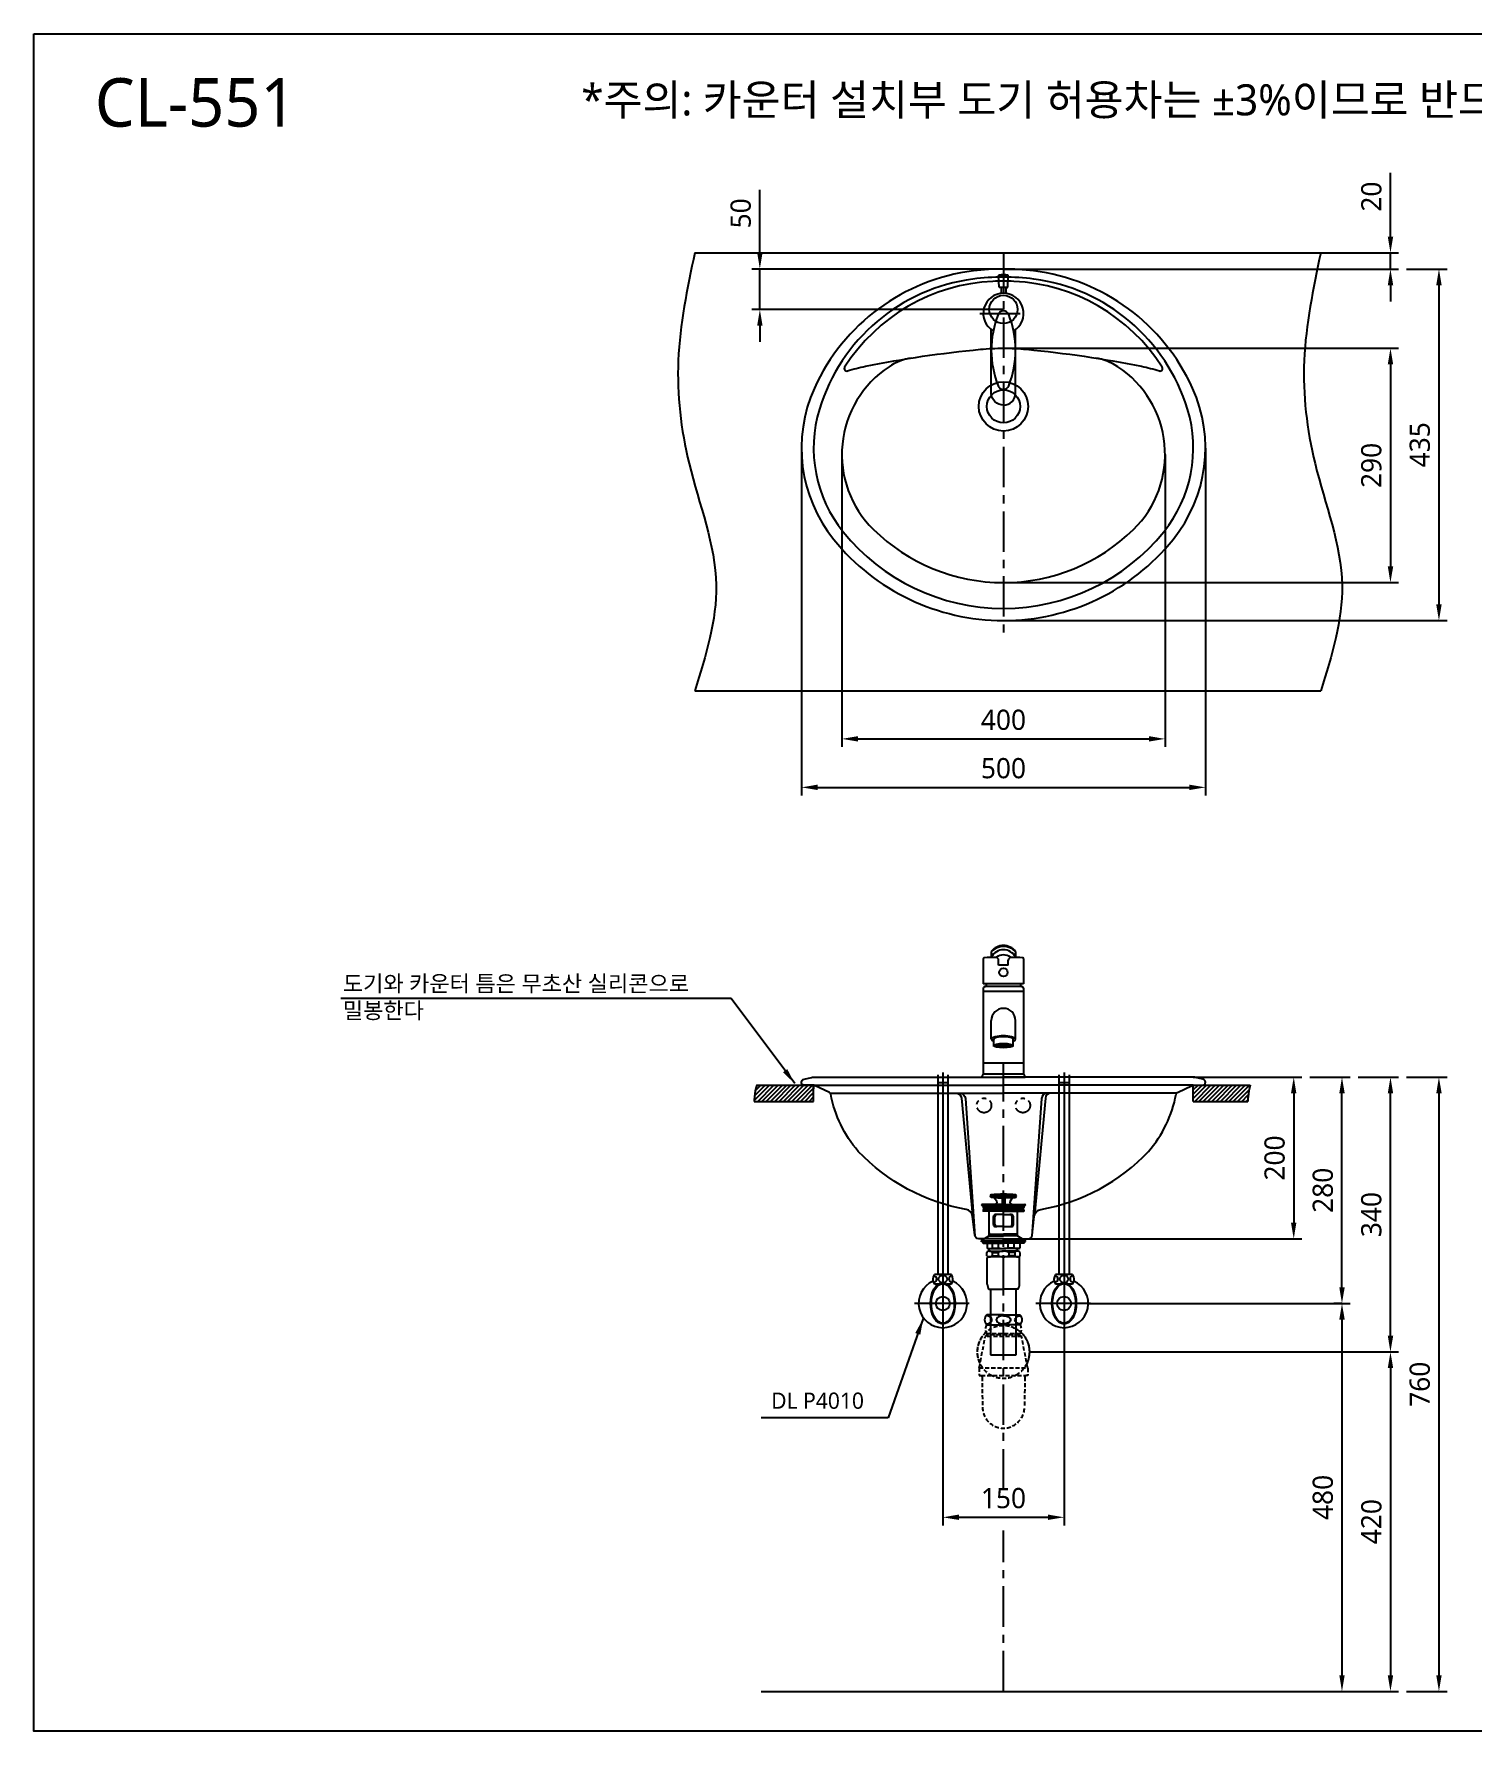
# Model space of a CAD drawing. Extents: x 0 to 3100, y 0 to 2100.
# Drawn here: x 0 to 1780, y 0 to 2100 of the extents above; entities that cross this region are included whole.
import ezdxf

# ---------------------------------------------------------------- set-up
doc = ezdxf.new("R2010")
doc.units = 0
doc.header["$LTSCALE"] = 20
doc.header["$MEASUREMENT"] = 0
for name, pattern in [('CENTER', [2, 1.25, -0.25, 0.25, -0.25]), ('HIDDEN', [0.375, 0.25, -0.125]), ('PHANTOM', [2.5, 1.25, -0.25, 0.25, -0.25, 0.25, -0.25])]:
    doc.linetypes.add(name, pattern=pattern)
doc.layers.get('0').update_dxf_attribs({"linetype": 'CONTINUOUS'})
doc.layers.get('DEFPOINTS').update_dxf_attribs({"linetype": 'CONTINUOUS'})
for name, color, linetype in [('1', 1, 'CONTINUOUS'), ('3', 3, 'CONTINUOUS'), ('4', 4, 'CONTINUOUS'), ('5', 5, 'CONTINUOUS'), ('6', 6, 'CONTINUOUS'), ('7', 7, 'CONTINUOUS'), ('CENTER', 2, 'CENTER')]:
    doc.layers.add(name, color=color, linetype=linetype)
doc.styles.add('GHS', font='romans', dxfattribs={"bigfont": 'ghs'})
doc.styles.get("Standard").update_dxf_attribs({"font": 'NanumGothic.ttf'})
doc.dimstyles.get("Standard").update_dxf_attribs({"dimtxt": 2.5, "dimasz": 2, "dimexe": 2, "dimexo": 1, "dimgap": 1.5, "dimtad": 1, "dimdec": 0, "dimlfac": 10, "dimrnd": 0.5, "dimzin": 0, "dimdsep": 46, "dimtxsty": 'Standard', "dimcen": 0, "dimclrt": 2, "dimadec": 0, "dimazin": 0, "dimtfac": 1, "dimtdec": 0, "dimtmove": 0, "dimatfit": 3, "dimfxl": 1, "dimtolj": 1, "dimtzin": 0, "dimarcsym": 0})

# ---------------------------------------------------------------- blocks, each defined once
blk = doc.blocks.new('*D20')
at = {"color": 3, "lineweight": -2, "transparency": 16777216}
for p, q in [((950, 1587.6), (950, 1157.7)), ((1450, 1587.6), (1450, 1157.7)), ((970, 1167.7), (1430, 1167.7))]:
    blk.add_line(p, q, dxfattribs=at)
at = {"color": 3, "transparency": 16777216}
for points in [[(970, 1171.1), (970, 1164.4), (950, 1167.7)], [(1430, 1171.1), (1430, 1164.4), (1450, 1167.7)]]:
    blk.add_solid(points, dxfattribs=at)
at = {"layer": 'DEFPOINTS', "color": 0, "transparency": 16777216}
for p in [(950, 1587.6), (1450, 1587.6), (1450, 1167.7)]:
    blk.add_point(p, dxfattribs=at)
at = {"color": 2, "transparency": 16777216, "insert": (1200, 1191.3), "char_height": 25, "attachment_point": 5}
blk.add_mtext('\\A1;500', dxfattribs=at)
blk = doc.blocks.new('*D19')
at = {"color": 3, "lineweight": -2, "transparency": 16777216}
for p, q in [((1000, 1579.7), (1000, 1217.7)), ((1400, 1579.7), (1400, 1217.7)), ((1020, 1227.7), (1380, 1227.7))]:
    blk.add_line(p, q, dxfattribs=at)
at = {"color": 3, "transparency": 16777216}
for points in [[(1020, 1231.1), (1020, 1224.4), (1000, 1227.7)], [(1380, 1231.1), (1380, 1224.4), (1400, 1227.7)]]:
    blk.add_solid(points, dxfattribs=at)
at = {"layer": 'DEFPOINTS', "color": 0, "transparency": 16777216}
for p in [(1000, 1579.7), (1400, 1579.7), (1400, 1227.7)]:
    blk.add_point(p, dxfattribs=at)
at = {"color": 2, "transparency": 16777216, "insert": (1200, 1251.2), "char_height": 25, "attachment_point": 5}
blk.add_mtext('\\A1;400', dxfattribs=at)
blk = doc.blocks.new('*D18')
at = {"color": 3, "lineweight": -2, "transparency": 16777216}
for p, q in [((1200, 1711.1), (1689, 1711.1)), ((1679, 1691.1), (1679, 1441.1)), ((1200, 1421.1), (1689, 1421.1))]:
    blk.add_line(p, q, dxfattribs=at)
at = {"color": 3, "transparency": 16777216}
for points in [[(1675.7, 1691.1), (1682.4, 1691.1), (1679, 1711.1)], [(1675.7, 1441.1), (1682.4, 1441.1), (1679, 1421.1)]]:
    blk.add_solid(points, dxfattribs=at)
at = {"layer": 'DEFPOINTS', "color": 0, "transparency": 16777216}
for p in [(1200, 1711.1), (1200, 1421.1), (1679, 1421.1)]:
    blk.add_point(p, dxfattribs=at)
at = {"color": 2, "transparency": 16777216, "insert": (1655.4, 1566.1), "char_height": 25, "attachment_point": 5, "rotation": 90}
blk.add_mtext('\\A1;290', dxfattribs=at)
blk = doc.blocks.new('*D25')
at = {"color": 3, "lineweight": -2, "transparency": 16777216}
for p, q in [((1125, 494.5), (1125, 254.5)), ((1275, 494.5), (1275, 254.5)), ((1145, 264.5), (1255, 264.5))]:
    blk.add_line(p, q, dxfattribs=at)
at = {"color": 3, "transparency": 16777216}
for points in [[(1145, 267.9), (1145, 261.2), (1125, 264.5)], [(1255, 267.9), (1255, 261.2), (1275, 264.5)]]:
    blk.add_solid(points, dxfattribs=at)
at = {"layer": 'DEFPOINTS', "color": 0, "transparency": 16777216}
for p in [(1125, 494.5), (1275, 494.5), (1275, 264.5)]:
    blk.add_point(p, dxfattribs=at)
at = {"color": 2, "transparency": 16777216, "insert": (1200, 288.1), "char_height": 25, "attachment_point": 5}
blk.add_mtext('\\A1;150', dxfattribs=at)
blk = doc.blocks.new('*D22')
at = {"color": 3, "lineweight": -2, "transparency": 16777216}
for p, q in [((1699, 809.1), (1749, 809.1)), ((1739, 789.1), (1739, 69.1)), ((1699, 49.1), (1749, 49.1))]:
    blk.add_line(p, q, dxfattribs=at)
at = {"color": 3, "transparency": 16777216}
for points in [[(1735.7, 789.1), (1742.4, 789.1), (1739, 809.1)], [(1735.7, 69.1), (1742.4, 69.1), (1739, 49.1)]]:
    blk.add_solid(points, dxfattribs=at)
at = {"layer": 'DEFPOINTS', "color": 0, "transparency": 16777216}
for p in [(1699, 809.1), (1699, 49.1), (1739, 49.1)]:
    blk.add_point(p, dxfattribs=at)
at = {"color": 2, "transparency": 16777216, "insert": (1715.4, 429.1), "char_height": 25, "attachment_point": 5, "rotation": 90}
blk.add_mtext('\\A1;760', dxfattribs=at)
blk = doc.blocks.new('*D21')
at = {"color": 3, "lineweight": -2, "transparency": 16777216}
for p, q in [((1232.5, 469.1), (1689, 469.1)), ((1679, 449.1), (1679, 69.1)), ((1500, 49.1), (1689, 49.1))]:
    blk.add_line(p, q, dxfattribs=at)
at = {"color": 3, "transparency": 16777216}
for points in [[(1675.7, 449.1), (1682.4, 449.1), (1679, 469.1)], [(1675.7, 69.1), (1682.4, 69.1), (1679, 49.1)]]:
    blk.add_solid(points, dxfattribs=at)
at = {"layer": 'DEFPOINTS', "color": 0, "transparency": 16777216}
for p in [(1232.5, 469.1), (1500, 49.1), (1679, 49.1)]:
    blk.add_point(p, dxfattribs=at)
at = {"color": 2, "transparency": 16777216, "insert": (1655.5, 259.1), "char_height": 25, "attachment_point": 5, "rotation": 90}
blk.add_mtext('\\A1;420', dxfattribs=at)
blk = doc.blocks.new('*D24')
at = {"color": 3, "lineweight": -2, "transparency": 16777216}
for p, q in [((1435, 809.1), (1569.3, 809.1)), ((1559.3, 789.1), (1559.3, 629.1)), ((1230.5, 609.1), (1569.3, 609.1))]:
    blk.add_line(p, q, dxfattribs=at)
at = {"color": 3, "transparency": 16777216}
for points in [[(1555.9, 789.1), (1562.6, 789.1), (1559.3, 809.1)], [(1555.9, 629.1), (1562.6, 629.1), (1559.3, 609.1)]]:
    blk.add_solid(points, dxfattribs=at)
at = {"layer": 'DEFPOINTS', "color": 0, "transparency": 16777216}
for p in [(1435, 809.1), (1230.5, 609.1), (1559.3, 609.1)]:
    blk.add_point(p, dxfattribs=at)
at = {"color": 2, "transparency": 16777216, "insert": (1535.7, 709.1), "char_height": 25, "attachment_point": 5, "rotation": 90}
blk.add_mtext('\\A1;200', dxfattribs=at)
blk = doc.blocks.new('*D23')
at = {"color": 3, "lineweight": -2, "transparency": 16777216}
for p, q in [((1579.3, 809.1), (1629, 809.1)), ((1619, 549.1), (1619, 789.1)), ((1305, 529.1), (1629, 529.1))]:
    blk.add_line(p, q, dxfattribs=at)
at = {"color": 3, "transparency": 16777216}
for points in [[(1615.7, 789.1), (1622.4, 789.1), (1619, 809.1)], [(1615.7, 549.1), (1622.4, 549.1), (1619, 529.1)]]:
    blk.add_solid(points, dxfattribs=at)
at = {"layer": 'DEFPOINTS', "color": 0, "transparency": 16777216}
for p in [(1579.3, 809.1), (1619, 809.1), (1305, 529.1)]:
    blk.add_point(p, dxfattribs=at)
at = {"color": 2, "transparency": 16777216, "insert": (1595.4, 669.1), "char_height": 25, "attachment_point": 5, "rotation": 90}
blk.add_mtext('\\A1;280', dxfattribs=at)
blk = doc.blocks.new('*D26')
at = {"layer": '1', "color": 3, "lineweight": -2, "transparency": 16777216}
for p, q in [((1639, 809.1), (1689, 809.1)), ((1679, 489.1), (1679, 789.1)), ((1679, 469.1), (1689, 469.1))]:
    blk.add_line(p, q, dxfattribs=at)
at = {"layer": '1', "color": 3, "transparency": 16777216}
for points in [[(1675.7, 789.1), (1682.4, 789.1), (1679, 809.1)], [(1675.7, 489.1), (1682.4, 489.1), (1679, 469.1)]]:
    blk.add_solid(points, dxfattribs=at)
at = {"layer": 'DEFPOINTS', "color": 0, "transparency": 16777216}
for p in [(1639, 809.1), (1679, 809.1), (1679, 469.1)]:
    blk.add_point(p, dxfattribs=at)
at = {"layer": '1', "color": 2, "transparency": 16777216, "insert": (1655.4, 639.1), "char_height": 25, "attachment_point": 5, "rotation": 90}
blk.add_mtext('\\A1;340', dxfattribs=at)
blk = doc.blocks.new('*D34')
at = {"layer": '1', "color": 3, "lineweight": -2, "transparency": 16777216}
for p, q in [((1679, 1849.1), (1679, 1928.3)), ((1592.7, 1829.1), (1689, 1829.1)), ((1679, 1809.1), (1679, 1829.1)), ((1200, 1809.1), (1689, 1809.1)), ((1679, 1789.1), (1679, 1769.1))]:
    blk.add_line(p, q, dxfattribs=at)
at = {"layer": '1', "color": 3, "transparency": 16777216}
for points in [[(1675.7, 1849.1), (1682.4, 1849.1), (1679, 1829.1)], [(1675.7, 1789.1), (1682.4, 1789.1), (1679, 1809.1)]]:
    blk.add_solid(points, dxfattribs=at)
at = {"layer": 'DEFPOINTS', "color": 0, "transparency": 16777216}
for p in [(1592.7, 1829.1), (1679, 1829.1), (1200, 1809.1)]:
    blk.add_point(p, dxfattribs=at)
at = {"layer": '1', "color": 2, "transparency": 16777216, "insert": (1655.5, 1898.7), "char_height": 25, "attachment_point": 5, "rotation": 90}
blk.add_mtext('\\A1;20', dxfattribs=at)
blk = doc.blocks.new('*D35')
at = {"layer": '1', "color": 3, "lineweight": -2, "transparency": 16777216}
for p, q in [((1699, 1809.1), (1749, 1809.1)), ((1739, 1789.1), (1739, 1394.1)), ((1200, 1374.1), (1749, 1374.1))]:
    blk.add_line(p, q, dxfattribs=at)
at = {"layer": '1', "color": 3, "transparency": 16777216}
for points in [[(1735.7, 1789.1), (1742.4, 1789.1), (1739, 1809.1)], [(1735.7, 1394.1), (1742.4, 1394.1), (1739, 1374.1)]]:
    blk.add_solid(points, dxfattribs=at)
at = {"layer": 'DEFPOINTS', "color": 0, "transparency": 16777216}
for p in [(1699, 1809.1), (1200, 1374.1), (1739, 1374.1)]:
    blk.add_point(p, dxfattribs=at)
at = {"layer": '1', "color": 2, "transparency": 16777216, "insert": (1715.4, 1591.6), "char_height": 25, "attachment_point": 5, "rotation": 90}
blk.add_mtext('\\A1;435', dxfattribs=at)
blk = doc.blocks.new('*D36')
at = {"layer": '1', "color": 3, "lineweight": -2, "transparency": 16777216}
for p, q in [((1619, 529.1), (1609, 529.1)), ((1619, 509.1), (1619, 69.1)), ((1500, 49.1), (1629, 49.1))]:
    blk.add_line(p, q, dxfattribs=at)
at = {"layer": '1', "color": 3, "transparency": 16777216}
for points in [[(1615.7, 509.1), (1622.4, 509.1), (1619, 529.1)], [(1615.7, 69.1), (1622.4, 69.1), (1619, 49.1)]]:
    blk.add_solid(points, dxfattribs=at)
at = {"layer": 'DEFPOINTS', "color": 0, "transparency": 16777216}
for p in [(1619, 529.1), (1500, 49.1), (1619, 49.1)]:
    blk.add_point(p, dxfattribs=at)
at = {"layer": '1', "color": 2, "transparency": 16777216, "insert": (1595.4, 289.1), "char_height": 25, "attachment_point": 5, "rotation": 90}
blk.add_mtext('\\A1;480', dxfattribs=at)
blk = doc.blocks.new('*D37')
at = {"layer": '1', "color": 3, "lineweight": -2, "transparency": 16777216}
for p, q in [((898.5, 1829.1), (898.5, 1906.9)), ((1200, 1809.1), (888.5, 1809.1)), ((898.5, 1759.1), (898.5, 1809.1)), ((1200, 1759.1), (888.5, 1759.1)), ((898.5, 1739.1), (898.5, 1719.1))]:
    blk.add_line(p, q, dxfattribs=at)
at = {"layer": '1', "color": 3, "transparency": 16777216}
for points in [[(895.2, 1829.1), (901.8, 1829.1), (898.5, 1809.1)], [(895.2, 1739.1), (901.8, 1739.1), (898.5, 1759.1)]]:
    blk.add_solid(points, dxfattribs=at)
at = {"layer": 'DEFPOINTS', "color": 0, "transparency": 16777216}
for p in [(898.5, 1809.1), (1200, 1809.1), (1200, 1759.1)]:
    blk.add_point(p, dxfattribs=at)
at = {"layer": '1', "color": 2, "transparency": 16777216, "insert": (874.9, 1878), "char_height": 25, "attachment_point": 5, "rotation": 90}
blk.add_mtext('\\A1;50', dxfattribs=at)

msp = doc.modelspace()

# ---------------------------------------------------------------- hatches: boundary and pattern name
at = {"layer": '1'}
h = msp.add_hatch(dxfattribs=at)
h.set_pattern_fill('ANSI31', color=256, scale=30, style=0)
h.paths.add_polyline_path([(2520, 799.14283), (2494.13367, 799.14283), (2494.13367, 779.14283), (2520, 779.14283)])
edge = h.paths.add_edge_path()
edge.add_line((2079.75915, 799.11863), (1983.38384, 799.11863))
edge.add_spline(control_points=[(1983.38384, 799.11863), (1981.82685, 794.30857), (1980.99373, 787.78045), (1980.30621, 780.96874), (1980.36316, 779.11863)], knot_values=[0.795697532, 0.795697532, 0.795697532, 0.795697532, 2.2002718372, 2.7877337527, 2.7877337527, 2.7877337527, 2.7877337527], degree=3, periodic=0)
edge.add_line((1980.36316, 779.11863), (2079.75915, 779.11863))
edge.add_line((2079.75915, 779.11863), (2079.75915, 799.11863))
edge = h.paths.add_edge_path()
edge.add_spline(control_points=[(1502.42566, 779.11863), (1502.3687, 780.96874), (1503.05622, 787.78045), (1503.88934, 794.30857), (1505.44633, 799.11863)], knot_values=[0.795697532, 0.795697532, 0.795697532, 0.795697532, 1.3831594474, 2.7877337527, 2.7877337527, 2.7877337527, 2.7877337527], degree=3, periodic=0)
edge.add_line((1505.44633, 799.11863), (1434.96665, 799.11863))
edge.add_line((1434.96665, 799.11863), (1434.96665, 779.11863))
edge.add_line((1434.96665, 779.11863), (1502.42566, 779.11863))
edge = h.paths.add_edge_path()
edge.add_line((965.03335, 799.11863), (894.55783, 799.11863))
edge.add_spline(control_points=[(894.55783, 799.11863), (893.00084, 794.30857), (892.16772, 787.78045), (891.4802, 780.96874), (891.53715, 779.11863)], knot_values=[0.795697532, 0.795697532, 0.795697532, 0.795697532, 2.2002718372, 2.7877337527, 2.7877337527, 2.7877337527, 2.7877337527], degree=3, periodic=0)
edge.add_line((891.53715, 779.11863), (965.03335, 779.11863))
edge.add_line((965.03335, 779.11863), (965.03335, 799.11863))

# ---------------------------------------------------------------- linework, layer by layer
at = {"color": 4, "linetype": 'HIDDEN'}
for p, q in [((1170.09494, 449.42733), (1177.5, 488.42733)), ((1180.9, 490.42733), (1177.5, 488.42733)), ((1222.5, 488.42733), (1177.5, 488.42733)), ((1221, 491.3304), (1179, 491.3304)), ((1219.1, 490.42733), (1180.9, 490.42733)), ((1219.1, 490.42733), (1222.5, 488.42733)), ((1230, 448.92733), (1222.5, 488.42733)), ((1170, 449.42733), (1170, 439.92733)), ((1170, 449.42733), (1229.90506, 449.42733)), ((1230, 448.92733), (1230, 439.92733)), ((1170, 439.92733), (1172.37178, 439.92733)), ((1172.37178, 439.92733), (1228, 439.92733)), ((1173.5, 438.12733), (1174, 400.8304)), ((1226.5, 437.99084), (1226, 400.8304)), ((1230, 439.92733), (1228, 439.92733))]:
    msp.add_line(p, q, dxfattribs=at)
at = {"color": 2}
for centre, radius in [((1200, 1759.14287), 17.5), ((1200, 1639.14287), 30.5), ((1200, 1639.14287), 20.5)]:
    msp.add_circle(centre, radius, dxfattribs=at)
at = {"color": 2, "linetype": 'PHANTOM'}
for centre in [(1176, 774.11863), (1224, 774.11863)]:
    msp.add_circle(centre, 9, dxfattribs=at)
at = {"color": 4, "linetype": 'HIDDEN'}
for centre, radius, start, end in [((1191.6, 497.0804), 13.85, 155.47045254, 204.52954746), ((1208.4, 497.0804), 13.85, 335.47045254, 24.52954746), ((1171.5, 438.12733), 2, 0, 64.15806724), ((1228.5, 437.99084), 2, 104.47751219, 180), ((1200, 400.8304), 26, 180, 0)]:
    msp.add_arc(centre, radius, start, end, dxfattribs=at)
at = {"layer": '1'}
for p, q in [((965.03335, 779.11863), (965.03335, 799.11863)), ((965.03335, 799.11863), (965.03335, 794.56413)), ((1434.96665, 779.11863), (1434.96665, 799.11863)), ((900, 49.14283), (1500, 49.14283))]:
    msp.add_line(p, q, dxfattribs=at)
for points in [[(817.94808, 1829.14283), (797.48953, 1695.91439), (810.89802, 1568.5848), (844.41923, 1417.79976), (817.94808, 1287.14283)], [(1592.68876, 1829.14283), (1572.23021, 1695.91439), (1585.6387, 1568.5848), (1619.15992, 1417.79976), (1592.68876, 1287.14283)]]:
    msp.add_spline(points, degree=3, dxfattribs=at)
for points in [[(894.55783, 799.11863), (893.00084, 794.30857), (892.16772, 787.78045), (891.4802, 780.96874), (891.53715, 779.11863)], [(1505.44633, 799.11863), (1503.88934, 794.30857), (1503.05622, 787.78045), (1502.3687, 780.96874), (1502.42566, 779.11863)]]:
    msp.add_open_spline(points, degree=3, knots=[0.795697532, 0.795697532, 0.795697532, 0.795697532, 2.2002718372, 2.7877337527, 2.7877337527, 2.7877337527, 2.7877337527], dxfattribs=at)
at = {"layer": '3'}
for p, q in [((1173, 651.31304), (1173, 650.71304)), ((1182.7, 651.71304), (1173.4, 651.71304)), ((1200, 651.71304), (1182.7, 651.71304)), ((1185, 660.31304), (1183.76868, 662.44575)), ((1183.88522, 662.2439), (1200, 662.2439)), ((1200, 660.31304), (1185, 660.31304)), ((1187.51527, 660.12875), (1198.25, 659.42738)), ((1191.72534, 655.43375), (1189.00713, 659.28672)), ((1189.64358, 651.71304), (1191.0911, 652.54876)), ((1200, 660.31304), (1198.25, 659.42738)), ((1198.25, 659.42738), (1198.25, 651.71304)), ((1199.48232, 660.05105), (1199.05, 653.64316)), ((1199.05, 653.66736), (1200, 653.66736)), ((1199.2531, 651.71304), (1199.05, 653.66736)), ((1216.11478, 662.2439), (1200, 662.2439)), ((1200, 660.31304), (1201.75, 659.42738)), ((1200, 660.31304), (1215, 660.31304)), ((1200.95, 653.66736), (1200, 653.66736)), ((1200, 651.71304), (1217.3, 651.71304)), ((1200.51768, 660.05105), (1200.95, 653.64316)), ((1200.7469, 651.71304), (1200.95, 653.66736)), ((1212.48473, 660.12875), (1201.75, 659.42738)), ((1201.75, 659.42738), (1201.75, 651.71304)), ((1208.27466, 655.43375), (1210.99287, 659.28672)), ((1210.35642, 651.71304), (1208.9089, 652.54876)), ((1215, 660.31304), (1216.23132, 662.44575)), ((1217.3, 651.71304), (1226.6, 651.71304)), ((1227, 651.31304), (1227, 650.71304)), ((1173, 650.71304), (1200, 650.71304)), ((1173, 650.71304), (1175.14222, 649.21304)), ((1174.69817, 649.01304), (1174.69817, 647.71304)), ((1174.69817, 644.71304), (1174.69817, 643.41304)), ((1181, 649.21304), (1174.89817, 649.21304)), ((1200, 643.21304), (1174.89817, 643.21304)), ((1200, 647.21304), (1175.19817, 647.21304)), ((1200, 645.21304), (1175.19817, 645.21304)), ((1181, 649.21304), (1200, 649.21304)), ((1182.5, 612.61863), (1182.5, 643.21304)), ((1187.62563, 626.71304), (1187.62563, 636.71304)), ((1189.3934, 626.71304), (1189.3934, 636.71304)), ((1200, 639.21304), (1190.12563, 639.21304)), ((1227, 650.71304), (1200, 650.71304)), ((1219, 649.21304), (1200, 649.21304)), ((1200, 647.21304), (1224.80183, 647.21304)), ((1200, 645.21304), (1224.80183, 645.21304)), ((1200, 643.21304), (1225.10183, 643.21304)), ((1200, 639.21304), (1209.87437, 639.21304)), ((1210.6066, 626.71304), (1210.6066, 636.71304)), ((1212.37437, 626.71304), (1212.37437, 636.71304)), ((1217.5, 612.61863), (1217.5, 643.21304)), ((1219, 649.21304), (1225.10183, 649.21304)), ((1227, 650.71304), (1224.85778, 649.21304)), ((1225.30183, 649.01304), (1225.30183, 647.71304)), ((1225.30183, 644.71304), (1225.30183, 643.41304)), ((1182.5, 612.61863), (1172.5, 606.61863)), ((1183.2, 614.71304), (1182.5, 615.92547)), ((1182.5, 614.71304), (1200, 614.71304)), ((1182.5, 612.61863), (1200, 612.61863)), ((1183.2, 612.61863), (1183.2, 614.71304)), ((1200, 624.21304), (1190.12563, 624.21304)), ((1200, 624.21304), (1209.87437, 624.21304)), ((1217.5, 614.71304), (1200, 614.71304)), ((1217.5, 612.61863), (1200, 612.61863)), ((1216.8, 614.71304), (1217.5, 615.92547)), ((1216.8, 612.61863), (1216.8, 614.71304)), ((1217.5, 612.61863), (1227.5, 606.61863)), ((1172.5, 606.61863), (1200, 606.61863)), ((1172.5, 605.61863), (1172.5, 606.61863)), ((1182.5, 605.61863), (1172.5, 605.61863)), ((1174.30787, 605.61863), (1174.30787, 604.31863)), ((1174.80787, 603.81863), (1179.80787, 603.81863)), ((1179.2563, 588.15641), (1179.2563, 592.26966)), ((1179.80787, 603.81863), (1200, 603.81863)), ((1179.80787, 603.81863), (1179.80787, 597.69598)), ((1180.80787, 597.11863), (1179.80787, 597.69598)), ((1180.80787, 597.11863), (1182.20787, 597.11863)), ((1182.20787, 597.11863), (1200, 597.11863)), ((1217.5, 605.61863), (1182.5, 605.61863)), ((1182.5, 593.70739), (1182.5, 597.11863)), ((1182.6437, 593.71304), (1199.7563, 593.71304)), ((1186.03109, 592.26966), (1193.43175, 592.26966)), ((1186.03109, 592.26966), (1186.03109, 588.15641)), ((1186.03109, 588.15641), (1193.43175, 588.15641)), ((1186.58265, 597.69598), (1186.58265, 603.81863)), ((1186.58265, 597.69598), (1193.98332, 597.69598)), ((1193.43175, 592.26966), (1193.43175, 588.15641)), ((1193.98332, 597.69598), (1193.98332, 603.81863)), ((1227.5, 606.61863), (1200, 606.61863)), ((1220.19213, 603.81863), (1200, 603.81863)), ((1217.79213, 597.11863), (1200, 597.11863)), ((1217.3563, 593.71304), (1200.2437, 593.71304)), ((1206.01668, 597.69598), (1206.01668, 603.81863)), ((1213.41735, 597.69598), (1206.01668, 597.69598)), ((1213.96891, 592.26966), (1206.56825, 592.26966)), ((1206.56825, 592.26966), (1206.56825, 588.15641)), ((1213.96891, 588.15641), (1206.56825, 588.15641)), ((1213.41735, 597.69598), (1213.41735, 603.81863)), ((1213.96891, 592.26966), (1213.96891, 588.15641)), ((1217.5, 605.61863), (1227.5, 605.61863)), ((1217.5, 593.70739), (1217.5, 597.11863)), ((1219.19213, 597.11863), (1217.79213, 597.11863)), ((1219.19213, 597.11863), (1220.19213, 597.69598)), ((1220.19213, 603.81863), (1220.19213, 597.69598)), ((1225.19213, 603.81863), (1220.19213, 603.81863)), ((1220.7437, 588.15641), (1220.7437, 592.26966)), ((1225.69213, 605.61863), (1225.69213, 604.31863)), ((1227.5, 605.61863), (1227.5, 606.61863)), ((1180, 553.11069), (1180, 585.71304)), ((1200, 586.71304), (1181, 586.71304)), ((1217.3563, 586.71304), (1200, 586.71304)), ((1216.8, 586.71304), (1217.3563, 586.71304)), ((1217.3563, 586.71304), (1217.7563, 586.71304)), ((1219, 586.71304), (1217.5, 586.71304)), ((1220, 553.11069), (1220, 585.71304)), ((1220, 580.3488), (1220, 585.71304)), ((1182, 546.71304), (1200, 546.71304)), ((1184.125, 546.71304), (1184.125, 465.71304)), ((1218, 546.71304), (1200, 546.71304)), ((1215.875, 465.71304), (1215.875, 546.71304)), ((1184.125, 465.71304), (1215.875, 465.71304))]:
    msp.add_line(p, q, dxfattribs=at)
for centre, radius, start, end in [((1173.4, 651.31304), 0.4, 90, 180), ((1184.85, 662.2439), 1.1, 97.32041367, 169.42619898), ((1200, 544.31304), 120, 90, 97.32041367), ((1187.37289, 658.13378), 2, 35.20232507, 86.26180949), ((1190.0911, 654.28081), 2, 300, 35.20232507), ((1200, 544.31304), 120, 82.67958633, 90), ((1209.9089, 654.28081), 2, 144.79767493, 240), ((1212.62711, 658.13378), 2, 93.73819051, 144.79767493), ((1215.15, 662.2439), 1.1, 10.57380102, 82.67958633), ((1226.6, 651.31304), 0.4, 0, 90), ((1174.89817, 649.01304), 0.2, 90, 180), ((1175.19817, 647.71304), 0.5, 180, 270), ((1175.19817, 644.71304), 0.5, 90, 180), ((1174.89817, 643.41304), 0.2, 180, 270), ((1178.5, 646.21304), 1, 270, 90), ((1190.12563, 636.71304), 2.5, 90, 180), ((1191.8934, 636.71304), 2.5, 90, 180), ((1208.1066, 636.71304), 2.5, 0, 90), ((1209.87437, 636.71304), 2.5, 0, 90), ((1221.5, 646.21304), 1, 90, 270), ((1224.80183, 647.71304), 0.5, 270, 0), ((1224.80183, 644.71304), 0.5, 0, 90), ((1225.10183, 649.01304), 0.2, 0, 90), ((1225.10183, 643.41304), 0.2, 270, 0), ((1190.12563, 626.71304), 2.5, 180, 270), ((1191.8934, 626.71304), 2.5, 180, 270), ((1208.1066, 626.71304), 2.5, 270, 0), ((1209.87437, 626.71304), 2.5, 270, 0), ((1174.80787, 604.31863), 0.5, 180, 270), ((1182.6437, 589.00524), 4.70435, 43.94093732, 136.05906268), ((1182.6437, 591.42084), 4.70435, 223.94093732, 316.05906268), ((1183.19526, 607.29784), 10.18185, 250.56792502, 289.43207498), ((1199.53411, 580.10856), 13.60629, 89.06429532, 116.64718661), ((1199.53411, 600.31752), 13.60629, 243.35281339, 270.93570468), ((1199.80786, 626.57096), 29.45658, 258.59556617, 270.3737354), ((1200.19214, 626.57096), 29.45658, 269.6262646, 281.40443383), ((1200.46589, 580.10856), 13.60629, 63.35281339, 90.93570468), ((1200.46589, 600.31752), 13.60629, 269.06429532, 296.64718661), ((1216.80474, 607.29784), 10.18185, 250.56792502, 289.43207498), ((1217.3563, 589.00524), 4.70435, 43.94093732, 136.05906268), ((1217.3563, 591.42084), 4.70435, 223.94093732, 316.05906268), ((1225.19213, 604.31863), 0.5, 270, 0), ((1181, 585.71304), 1, 90, 180), ((1219, 585.71304), 1, 0, 90), ((1192.98841, 553.65962), 13, 182.42004342, 212.30000816), ((1207.01159, 553.65962), 13, 327.69999184, 357.57995658)]:
    msp.add_arc(centre, radius, start, end, dxfattribs=at)
at = {"layer": '4'}
for p, q in [((1183.74991, 514.8304), (1179.4584, 514.8304)), ((1199.99991, 514.8304), (1183.74991, 514.8304)), ((1199.99991, 514.8304), (1216.24991, 514.8304)), ((1216.24991, 514.8304), (1220.54141, 514.8304)), ((1179.84991, 502.8304), (1179.4584, 502.8304)), ((1179.84991, 502.8304), (1199.99991, 502.8304)), ((1220.14991, 502.8304), (1199.99991, 502.8304)), ((1220.14991, 502.8304), (1220.54141, 502.8304))]:
    msp.add_line(p, q, dxfattribs=at)
for points in [[(1185.80508, 508.8304, 0.1552173896), (1185.21458, 510.68673, 0.1067472438), (1183.15288, 512.5774, 0.0730430096), (1180.38302, 513.69542, 0.0285110883), (1178.65426, 514.01144, 0.05952259)], [(1178.65426, 503.64937, 0.0285110883), (1180.38302, 503.96539, 0.0730430096), (1183.15288, 505.0834, 0.1067472438), (1185.21458, 506.97408, 0.1552173896), (1185.80508, 508.8304, 0.1552173896)], [(1191.71961, 510.56934, 0.3272904533), (1191.71961, 507.09147, 0.1063733853), (1193.74241, 505.29487, 0.0712191074), (1196.44236, 504.24115, 0.0575374245), (1199.99991, 503.8304, 0.0575374245)], [(1199.99991, 513.8304, 0.0575374245), (1196.44236, 513.41966, 0.0712191074), (1193.74241, 512.36594, 0.1063733648), (1191.71961, 510.56934, 0.159482965)], [(1199.99991, 513.8304, -0.0575374245), (1203.55745, 513.41966, -0.0712191074), (1206.2574, 512.36594, -0.1063733648), (1208.28021, 510.56934, -0.159482965)], [(1208.28021, 510.56934, -0.3272904533), (1208.28021, 507.09147, -0.1063733853), (1206.2574, 505.29487, -0.0712191074), (1203.55745, 504.24115, -0.0575374245), (1199.99991, 503.8304, -0.0575374245)], [(1214.19474, 508.8304, -0.1552173896), (1214.78523, 510.68673, -0.1067472438), (1216.84693, 512.5774, -0.0730430096), (1219.6168, 513.69542, -0.0285110883), (1221.34555, 514.01144, -0.05952259)], [(1221.34555, 503.64937, -0.0285110883), (1219.6168, 503.96539, -0.0730430096), (1216.84693, 505.0834, -0.1067472438), (1214.78523, 506.97408, -0.1552173896), (1214.19474, 508.8304, -0.1552173896)]]:
    msp.add_lwpolyline(points, format="xyb", dxfattribs=at)
for centre, start, end in [((1184.74991, 508.8304), 131.40962211, 228.59037789), ((1215.24991, 508.8304), 311.40962211, 48.59037789)]:
    msp.add_arc(centre, 8, start, end, dxfattribs=at)
at = {"layer": '4', "linetype": 'HIDDEN'}
for start, end in [(129.44707923, 240.76048697), (131.52642228, 206.97164374), (50.55292077, 129.44707923), (299.23951303, 50.55292077), (333.02835626, 48.47357772), (240.76048697, 299.23951303)]:
    msp.add_arc((1200, 469.11863), 32.5, start, end, dxfattribs=at)
at = {"layer": '5'}
for p, q in [((817.94808, 1829.14283), (1592.68876, 1829.14283)), ((817.94808, 1287.14283), (1592.68876, 1287.14283)), ((894.55783, 799.11863), (965.03335, 799.11863)), ((1434.96665, 799.11863), (1505.44633, 799.11863)), ((891.53715, 779.11863), (965.03335, 779.11863)), ((1434.96665, 779.11863), (1502.42566, 779.11863))]:
    msp.add_line(p, q, dxfattribs=at)
at = {"layer": '5', "color": 212}
msp.add_lwpolyline([(0, 2100), (3100, 2100), (3100, 0), (0, 0)], close=True, dxfattribs=at)
at = {"layer": '6'}
for p, q in [((1118.65, 812.11863), (1118.65, 565.11863)), ((1131.35, 802.11863), (1118.65, 802.11863)), ((1125, 815.04819), (1125, 494.4601)), ((1131.35, 812.11863), (1131.35, 565.11863)), ((1268.65, 812.11863), (1268.65, 565.11863)), ((1281.35, 802.11863), (1268.65, 802.11863)), ((1275, 815.04819), (1275, 494.4601)), ((1281.35, 812.11863), (1281.35, 565.11863)), ((1131.35, 565.11863), (1114.5, 565.11863)), ((1119.8598, 553.11863), (1114.5, 553.11863)), ((1135.5, 553.11863), (1130.1402, 553.11863)), ((1135.5, 565.11863), (1131.35, 565.11863)), ((1281.35, 565.11863), (1264.5, 565.11863)), ((1269.8598, 553.11863), (1264.5, 553.11863)), ((1285.5, 553.11863), (1280.1402, 553.11863)), ((1285.5, 565.11863), (1281.35, 565.11863)), ((1157.62657, 529.11863), (1090.03087, 529.11863)), ((1307.62657, 529.11863), (1240.03087, 529.11863))]:
    msp.add_line(p, q, dxfattribs=at)
for centre in [(1125, 529.11863), (1275, 529.11863)]:
    msp.add_circle(centre, 8.61509, dxfattribs=at)
for centre, radius, start, end in [((1125, 529.11863), 30, 113.91725115, 66.08274885), ((1122.5, 559.11863), 10, 143.13010235, 216.86989765), ((1127.5, 559.11863), 10, 323.13010235, 36.86989765), ((1275, 529.11863), 30, 113.91725115, 66.08274885), ((1272.5, 559.11863), 10, 143.13010235, 216.86989765), ((1277.5, 559.11863), 10, 323.13010235, 36.86989765)]:
    msp.add_arc(centre, radius, start, end, dxfattribs=at)
for centre, major_axis, ratio in [((1125, 529.11863), (0, 25.5), 0.5965287665), ((1125, 559.34621), (5.22946, 0), 0.8663914057), ((1275, 529.11863), (0, 25.5), 0.5965287665), ((1275, 559.34621), (5.22946, 0), 0.8663914057)]:
    msp.add_ellipse(centre, major_axis=major_axis, ratio=ratio, dxfattribs=at)
for centre, major_axis, start_param, end_param in [((1112.22674, 559.34621), (-5.22946, 0), 1.8005043538, 4.4430577951), ((1137.68267, 559.34621), (5.22946, 0), 1.8241194503, 4.4989702221), ((1262.22674, 559.34621), (-5.22946, 0), 1.8005043538, 4.4430577951), ((1287.68267, 559.34621), (5.22946, 0), 1.8241194503, 4.4989702221)]:
    msp.add_ellipse(centre, major_axis=major_axis, ratio=0.8663914057, start_param=start_param, end_param=end_param, dxfattribs=at)
for points in [[(1125, 553.61863), (1122.91961, 553.61863), (1120.81986, 552.80952), (1116.92363, 549.56447), (1115.15141, 547.12434), (1112.42556, 541.09563), (1111.47389, 537.51622), (1110.62349, 530.00108), (1110.72481, 526.07135), (1111.95671, 518.71393), (1113.0872, 515.2924), (1116.09962, 509.70318), (1117.9775, 507.54595), (1121.98264, 504.90362), (1124.08816, 504.40203), (1128.24366, 505.00383), (1130.32541, 506.12669), (1134.07662, 509.95868), (1135.72535, 512.66279), (1138.13974, 519.08416), (1138.90451, 522.79341), (1139.36618, 530.40784), (1139.06304, 534.30711), (1137.4602, 541.44952), (1136.16064, 544.68624), (1132.88975, 549.79302), (1130.92602, 551.65178), (1127.60831, 553.30395), (1126.30279, 553.61863), (1125, 553.61863)], [(1275, 553.61863), (1272.91961, 553.61863), (1270.81986, 552.80952), (1266.92363, 549.56447), (1265.15141, 547.12434), (1262.42556, 541.09563), (1261.47389, 537.51622), (1260.62349, 530.00108), (1260.72481, 526.07135), (1261.95671, 518.71393), (1263.0872, 515.2924), (1266.09962, 509.70318), (1267.9775, 507.54595), (1271.98264, 504.90362), (1274.08816, 504.40203), (1278.24366, 505.00383), (1280.32541, 506.12669), (1284.07662, 509.95868), (1285.72535, 512.66279), (1288.13974, 519.08416), (1288.90451, 522.79341), (1289.36618, 530.40784), (1289.06304, 534.30711), (1287.4602, 541.44952), (1286.16064, 544.68624), (1282.88975, 549.79302), (1280.92602, 551.65178), (1277.60831, 553.30395), (1276.30279, 553.61863), (1275, 553.61863)]]:
    msp.add_open_spline(points, degree=3, knots=[0, 0, 0, 0, 0.4611097388, 0.4611097388, 0.9222194776, 0.9222194776, 1.3833292164, 1.3833292164, 1.8444389553, 1.8444389553, 2.3055486941, 2.3055486941, 2.7666584329, 2.7666584329, 3.2277681717, 3.2277681717, 3.6888779105, 3.6888779105, 4.1499876493, 4.1499876493, 4.6110973881, 4.6110973881, 5.072207127, 5.072207127, 5.5333168658, 5.5333168658, 5.9944266046, 5.9944266046, 6.2831853072, 6.2831853072, 6.2831853072, 6.2831853072], dxfattribs=at)
at = {"layer": '7'}
for p, q in [((1194.7745, 1786.78452), (1194.01206, 1800.92984)), ((1205.84108, 1801.31143), (1194.15892, 1801.31143)), ((1204.72622, 1786.31143), (1195.27378, 1786.31143)), ((1197, 1786.31143), (1197, 1778.96218)), ((1203, 1786.31143), (1203, 1778.96218)), ((1205.2255, 1786.78452), (1205.98794, 1800.92984)), ((1185, 1655.25717), (1185, 1734.14283)), ((1215, 1655.25717), (1215, 1734.14283)), ((1175, 955.73026), (1175, 924.6547)), ((1185, 964.65169), (1185, 957.94473)), ((1194, 947.6547), (1194, 953.83393)), ((1206, 947.6547), (1194, 947.6547)), ((1206, 947.6547), (1206, 953.83393)), ((1215, 964.65169), (1215, 957.94473)), ((1225, 955.73026), (1225, 924.6547)), ((1225, 924.6547), (1175, 924.6547)), ((1175, 919.11863), (1175, 915.11863)), ((1200, 915.11863), (1175, 915.11863)), ((1175.5, 915.11863), (1175, 914.61863)), ((1175, 914.61863), (1175, 813.11863)), ((1223, 921.11863), (1177.05583, 921.11785)), ((1225, 915.11863), (1200, 915.11863)), ((1222.91599, 921.11863), (1223, 921.11863)), ((1224.5, 915.11863), (1225, 914.61863)), ((1225, 919.11863), (1225, 915.11863)), ((1225, 914.61863), (1225, 813.11863)), ((1185, 856.1186), (1185, 879.24282)), ((1215, 856.1186), (1215, 879.24282)), ((1186.84429, 848.24069), (1212.88839, 848.24069)), ((1188, 848.24069), (1188, 856.1186)), ((1212, 848.24069), (1212, 856.1186)), ((1224.14317, 826.53745), (1175.86099, 826.53745)), ((965.03335, 799.11863), (1200, 799.11863)), ((1175, 813.11863), (1173, 809.11863)), ((1173, 809.11863), (1227, 809.11863)), ((1175, 813.11863), (1200, 813.11863)), ((1200, 813.11863), (1225, 813.11863)), ((1434.96665, 799.11863), (1200, 799.11863)), ((1225, 813.11863), (1227, 809.11863)), ((985.55873, 789.34244), (1200, 789.34244)), ((1414.44127, 789.34244), (1200, 789.34244))]:
    msp.add_line(p, q, dxfattribs=at)
for points in [[(1200, 1809.14283, 0.0311269497), (1162.75606, 1806.82201, 0.2612144152), (965.96169, 1661.67853, 0.2832235518), (990, 1474.43725, 0.2265409197), (1200, 1374.14287, 0.2265409197), (1410, 1474.43725, 0.2832235518), (1434.03831, 1661.67853, 0.2612144152), (1237.24394, 1806.82201, 0.0311269497)], [(1200, 1799.14283, 0.0326949889), (1162.19522, 1796.66814, 0.2941521141), (972.16272, 1635.66169, 0.2488022224), (1001.66667, 1483.86534, 0.2265409197), (1200, 1389.14287, 0.2265409197), (1398.33333, 1483.86534, 0.2488022224), (1427.83728, 1635.66169, 0.2941521141), (1237.80478, 1796.66814, 0.0326949889)], [(1200, 1794.14283, 0.0113572972), (1187.05769, 1793.84882, 0.2443980582), (1003.44078, 1687.5369, 0.7005831824), (1006.8789, 1683.06703, -0.028653244), (1029.07175, 1688.7293, -0.0257140069), (1171.42716, 1709.7791, -0.0238513704), (1200, 1711.14287, -0.0238513704), (1228.57284, 1709.7791, -0.0257140069), (1370.92825, 1688.7293, -0.028653244), (1393.1211, 1683.06703, 0.7005831824), (1396.55922, 1687.5369, 0.2443980582), (1212.94231, 1793.84882, 0.0113572972)]]:
    msp.add_lwpolyline(points, format="xyb", close=True, dxfattribs=at)
for points in [[(1086.01539, 1698.94768, 0.1070078818), (1058.39811, 1688.23282, 0.4777909491), (1039, 1486.89002, 0.1963145653), (1200, 1421.14287, 0.1963145653), (1361, 1486.89002, 0.4777909491), (1341.60189, 1688.23282, 0.1070078818), (1313.98461, 1698.94768)], [(1200, 609.11863), (1169.46968, 609.11863, -0.3818094811), (1164.50094, 613.56036), (1161.89622, 636.743, 0.3330015782), (1153.68113, 645.47701, -0.161960567), (1020.3038, 717.34587, -0.1314254623), (986.31081, 787.88944, 0.2343066784), (984.67292, 789.99217), (966.3348, 798.82163, 0.1126537984), (965.03335, 799.11863), (953.5, 799.11863, -0.566190379), (950.41176, 804.26569), (950.827, 805.04426, -0.219426378), (953.16228, 806.81525), (962.23664, 808.81424, -0.0542598068), (965.03335, 809.11863), (1200, 809.11863)], [(1200, 609.11863), (1230.53032, 609.11863, 0.3818094811), (1235.49906, 613.56036), (1238.10378, 636.743, -0.3330015782), (1246.31887, 645.47701, 0.161960567), (1379.6962, 717.34587, 0.1314254623), (1413.68919, 787.88944, -0.2343066784), (1415.32708, 789.99217), (1433.6652, 798.82163, -0.1126537984), (1434.96665, 799.11863), (1446.5, 799.11863, 0.566190379), (1449.58824, 804.26569), (1449.173, 805.04426, 0.219426378), (1446.83772, 806.81525), (1437.76336, 808.81424, 0.0542598068), (1434.96665, 809.11863), (1200, 809.11863)], [(1141.1158, 789.34244, -0.3875303462), (1148.08622, 782.98521), (1161.5906, 638.31483)], [(1145.96428, 789.34244, -0.3942684876), (1152.94783, 782.82208), (1164.76343, 612.43007)], [(1254.03572, 789.34244, 0.3942684876), (1247.05217, 782.82208), (1235.23657, 612.43007)], [(1258.8842, 789.34244, 0.3875303462), (1251.91378, 782.98521), (1238.4094, 638.31483)]]:
    msp.add_lwpolyline(points, format="xyb", dxfattribs=at)
msp.add_circle((1200, 938.71863), 5.1, dxfattribs=at)
for centre, radius, start, end in [((1194.51134, 1800.95675), 0.5, 107.70179308, 183.08528771), ((1200, 1783.76035), 18.55108, 72.29820692, 107.70179308), ((1195.27378, 1786.81143), 0.5, 183.08528771, 270), ((1204.72622, 1786.81143), 0.5, 270, 356.91471229), ((1205.48866, 1800.95675), 0.5, 356.91471229, 72.29820692), ((1200, 1754.14283), 25, 300.23918905, 239.76081095), ((1303.84688, 1708.73344), 118.84688, 158.19812066, 201.80187934), ((1200, 1750.27318), 7, 90, 158.19812066), ((1200, 1750.27318), 7, 21.80187934, 90), ((1096.15312, 1708.73344), 118.84688, 338.19812066, 21.80187934), ((1200, 1667.1937), 7, 201.80187934, 270), ((1200, 1667.1937), 7, 270, 338.19812066), ((1200, 953.07788), 18.94605, 37.65051206, 142.34948794), ((1200.00593, 949.03708), 21.65613, 46.30455, 133.86365296), ((1200, 949.45959), 17.23362, 29.4957843, 150.5042157), ((1176, 955.73026), 1, 94.41172579, 180), ((1200, 644.6547), 313, 91.60682756, 94.41172579), ((1191.66106, 1011.20921), 53.67937, 262.87180976, 269.53268576), ((1200, 945.4237), 14.95438, 54.06252214, 125.93747786), ((1189.34527, 953.22994), 4.69375, 7.39331284, 66.41554932), ((1210.65473, 953.22994), 4.69375, 113.58445068, 172.60668716), ((1208.33894, 1011.20921), 53.67937, 270.46731424, 277.12819024), ((1200, 644.6547), 313, 85.58827421, 88.39317244), ((1224, 955.73026), 1, 0, 85.58827421), ((1200.02009, 917.00139), 22.5, 160.1141478, 167.42571722), ((1199.97991, 917.00139), 22.5, 12.57720333, 19.8858522), ((1177, 919.11863), 2, 88.40035722, 180), ((1177.08375, 922.11746), 1, 268.40035722, 347.42571722), ((1222.91599, 922.11863), 1, 192.57720333, 270), ((1223, 919.11863), 2, 0, 90), ((1200, 879.24282), 15, 0, 180)]:
    msp.add_arc(centre, radius, start, end, dxfattribs=at)
at = {"layer": '7', "extrusion": (0, 0, -1)}
msp.add_ellipse((1200, 1655.26122), major_axis=(15, 0), ratio=0.9665102118, start_param=1.5707963268, end_param=3.1413133393, dxfattribs=at)
at = {"layer": '7'}
for centre, major_axis, ratio, start_param, end_param in [((1200, 1655.26122), (-15, 0), 0.9665102118, 1.5707963268, 3.1413133393), ((1200, 856.1186), (-15, 0), 0.2733997843, 2.4980915448, 6.926686416), ((1200, 856.1186), (-12, 0), 0.2588190451, 3.1415926536, 6.2831853072)]:
    msp.add_ellipse(centre, major_axis=major_axis, ratio=ratio, start_param=start_param, end_param=end_param, dxfattribs=at)
msp.add_ellipse((1200, 848.24069), major_axis=(-12, 0), ratio=0.2210297628, dxfattribs=at)
at = {"layer": 'CENTER', "color": 2, "linetype": 'CENTER', "ltscale": 2}
for p, q in [((1200, 1829.14283), (1200, 1357.19383)), ((1170.79605, 1754.14283), (1230.39941, 1754.14283)), ((1200, 299), (1200, 825.10837)), ((1200, 49.14283), (1200, 248))]:
    msp.add_line(p, q, dxfattribs=at)

# ---------------------------------------------------------------- texts
at = {"insert": (75.39195, 2045.27793), "char_height": 60, "width": 460, "attachment_point": 1, "style": 'GHS'}
msp.add_mtext('{\\fNanumGothic|b0|i0|c0|p50;CL-551}', dxfattribs=at)
at = {"insert": (677.5, 2037.7), "char_height": 38.4, "width": 2536.8382849, "attachment_point": 1}
msp.add_mtext('{\\fNanumGothic|b0|i0|c0|p50;*\\fNanumGothic|b0|i0|c129|p50;주의\\fNanumGothic|b0|i0|c0|p50;: \\fNanumGothic|b0|i0|c129|p50;카운터 설치부 도기 허용차는 \\fNanumGothic|b0|i0|c0|p50;±3%\\fNanumGothic|b0|i0|c129|p50;이므로 반드시 실측 확인 후 시공하십시오\\fNanumGothic|b0|i0|c0|p50;.}', dxfattribs=at)
at = {"insert": (382.28199, 934.93727), "char_height": 20, "attachment_point": 1, "style": 'GHS'}
msp.add_mtext_dynamic_manual_height_columns('{\\fNanumGothic|b0|i0|c129|p50;도기와 카운터 틈은 무초산 실리콘으로\\P밀봉한다}', width=518.1591402, gutter_width=13.5, heights=[0], dxfattribs=at)
at = {"color": 2, "insert": (912.55274, 418.81173), "char_height": 20, "attachment_point": 1, "style": 'GHS'}
msp.add_mtext_dynamic_manual_height_columns('{\\fNanumGothic|b0|i0|c129|p50;DL P4010}', width=158.3659725, gutter_width=13.505, heights=[0], dxfattribs=at)

# ---------------------------------------------------------------- dimensions: what is measured, and where the dimension line sits
for base, p1, p2, picture, middle in [((1679.02601, 1421.14287), (1200, 1711.14287), (1200, 1421.14287), '*D18', (1655.41728, 1566.14287)), ((1559.25977, 609.11863), (1434.96665, 809.11863), (1230.53032, 609.11863), '*D24', (1535.70469, 709.11863)), ((1619.02601, 809.14283), (1305, 529.11863), (1579.25977, 809.14283), '*D23', (1595.41728, 669.13073)), ((1739.02601, 49.14283), (1699.02601, 809.14283), (1699.02601, 49.14283), '*D22', (1715.41728, 429.14283)), ((1679.02601, 49.14283), (1232.49991, 469.11863), (1500, 49.14283), '*D21', (1655.47093, 259.13073))]:
    dim = msp.add_linear_dim(base=base, p1=p1, p2=p2, angle=90, dimstyle='Standard', override={"dimtxt": 25, "dimasz": 20, "dimexe": 10, "dimexo": 0, "dimgap": 10, "dimdec": 4, "dimlfac": 1, "dimzin": 8, "dimclrd": 3, "dimclre": 3, "dimtdec": 4})
    dim.commit()
    dim.dimension.update_dxf_attribs({"geometry": picture, "text_midpoint": middle})
for base, p1, p2, picture, middle in [((1450, 1167.72522), (950, 1587.57433), (1450, 1587.57433), '*D20', (1200, 1191.29818)), ((1400, 1227.72522), (1000, 1579.72859), (1400, 1579.72859), '*D19', (1200, 1251.24453)), ((1275, 264.53631), (1125, 494.4601), (1275, 494.4601), '*D25', (1200, 288.10927))]:
    dim = msp.add_linear_dim(base=base, p1=p1, p2=p2, dimstyle='Standard', override={"dimtxt": 25, "dimasz": 20, "dimexe": 10, "dimexo": 0, "dimgap": 10, "dimdec": 4, "dimlfac": 1, "dimzin": 8, "dimclrd": 3, "dimclre": 3, "dimtdec": 4})
    dim.commit()
    dim.dimension.update_dxf_attribs({"geometry": picture, "text_midpoint": middle})
at = {"layer": '1'}
for base, p1, p2, picture, middle in [((1679.02601, 1829.14283), (1200, 1809.14283), (1592.68876, 1829.14283), '*D34', (1655.47093, 1898.72438)), ((898.5, 1809.14283), (1200, 1759.14287), (1200, 1809.14283), '*D37', (874.92704, 1878.02696)), ((1739.02601, 1374.14287), (1699.02601, 1809.14283), (1200, 1374.14287), '*D35', (1715.3994, 1591.64285)), ((1679.02601, 809.14283), (1679.02601, 469.11863), (1639.02601, 809.14283), '*D26', (1655.3994, 639.13073)), ((1619.02601, 49.14283), (1619.02601, 529.11863), (1500, 49.14283), '*D36', (1595.41728, 289.13073))]:
    dim = msp.add_linear_dim(base=base, p1=p1, p2=p2, angle=90, dimstyle='Standard', override={"dimtxt": 25, "dimasz": 20, "dimexe": 10, "dimexo": 0, "dimgap": 10, "dimdec": 4, "dimlfac": 1, "dimzin": 8, "dimclrd": 3, "dimclre": 3, "dimtdec": 4}, dxfattribs=at)
    dim.commit()
    dim.dimension.update_dxf_attribs({"geometry": picture, "text_midpoint": middle})

# ---------------------------------------------------------------- leaders
for points in [[(941.74532, 801.11863), (863.08175, 906.56449), (380, 906.56449)], [(1100.64786, 510.30946), (1057.33757, 387.71561), (900.05693, 387.71561)]]:
    msp.add_leader(points, dimstyle='Standard', override={"dimtxt": 25, "dimasz": 20, "dimexe": 10, "dimexo": 0, "dimgap": 10, "dimdec": 4, "dimlfac": 1, "dimzin": 8, "dimclrd": 3, "dimclre": 3, "dimtdec": 4})

doc.saveas('drawing.dxf')
